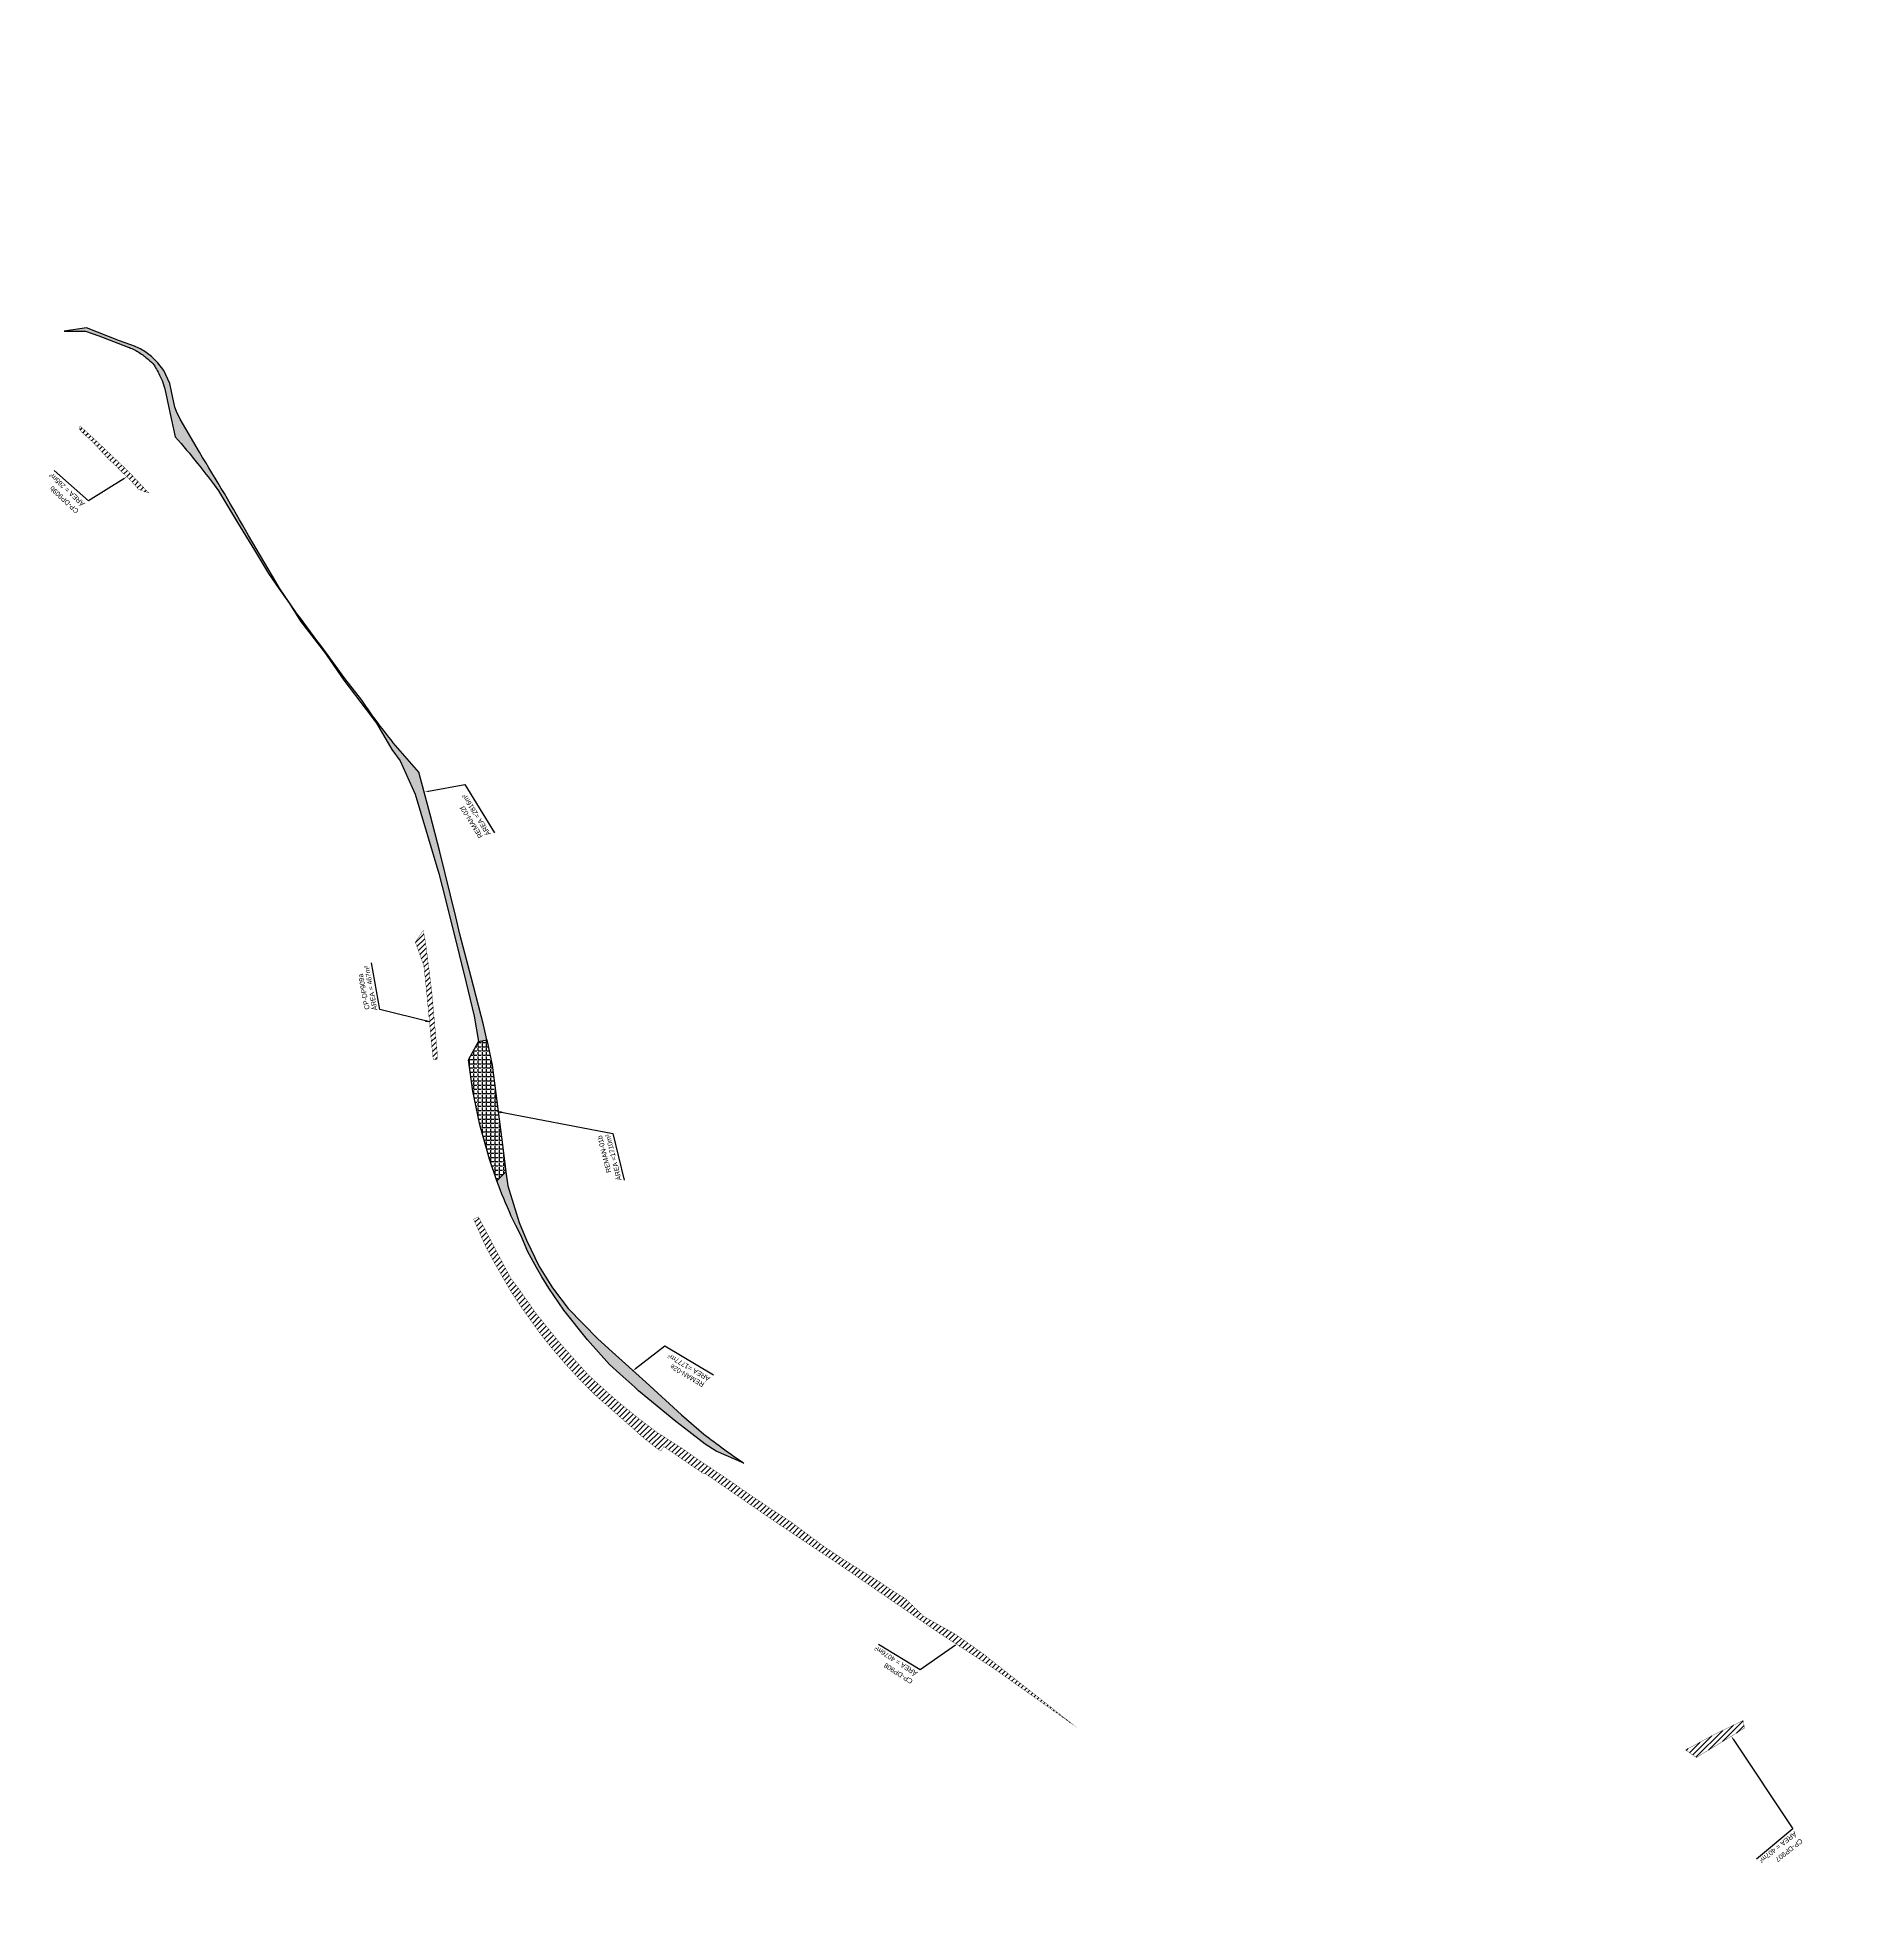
# Model space of a CAD drawing. Header units: metres. Extents: x 287051 to 328239, y 7396995 to 7466021.
# Drawn here: x 289750 to 291230, y 7463326 to 7464874 of the extents above; entities that cross this region are included whole.
import ezdxf

# ---------------------------------------------------------------- set-up
doc = ezdxf.new("R2010")
doc.units = ezdxf.units.M
doc.header["$LTSCALE"] = 10
doc.layers.add('_ÁREA REMANESCENTE', color=7, linetype='Continuous', lineweight=25, true_color=0xdb00db)
doc.layers.add('DESAPROPRIAÇÃO', color=160, linetype='Continuous')
doc.layers.add('U-HZ-TEXTO-DESAP', color=2, linetype='Continuous')
doc.styles.add('ARIAL', font='arial.ttf')
doc.styles.add('DIM', font='arial.ttf', dxfattribs={"width": 0.8})
doc.dimstyles.new('U-1_2000', dxfattribs={"dimscale": 2, "dimtxt": 1.5, "dimasz": 0.75, "dimexe": 0.75, "dimexo": 0.75, "dimgap": 0.25, "dimtad": 1, "dimzin": 4, "dimtxsty": 'DIM', "dimblk": 'ARCHTICK', "dimcen": 0.7, "dimdle": 0.75, "dimclrd": 256, "dimclre": 256, "dimclrt": 256, "dimaunit": 1, "dimadec": 3, "dimazin": 2, "dimtfac": 1, "dimtofl": 0, "dimtmove": 0, "dimatfit": 3, "dimldrblk": 'CLOSEDBLANK', "dimfxl": 0, "dimtolj": 1, "dimtzin": 0, "dimlwd": -1, "dimlwe": -1, "dimarcsym": 0})
pattern_1 = [(0, (0, 0), (0, 3.4925), [2.54, -0.9525]), (90, (0, 0), (-3.4925, 2.138539473011066e-16), [2.54, -0.9525])]
pattern_2 = [(45, (0, 0), (-2.245064030267288, 2.245064030267288), [])]

# ---------------------------------------------------------------- blocks, each defined once
blk = doc.blocks.new('_ArchTick')
at = {"color": 0, "linetype": 'ByBlock', "const_width": 0.15}
blk.add_lwpolyline([(-0.5, -0.5), (0.5, 0.5)], dxfattribs=at)

msp = doc.modelspace()

# ---------------------------------------------------------------- hatches: boundary and pattern name
at = {"layer": '_ÁREA REMANESCENTE'}
h = msp.add_hatch(dxfattribs=at)
h.set_pattern_fill('ANGLE', color=256, scale=0.5)
h.set_pattern_definition(pattern_1)
edge = h.paths.add_edge_path()
edge.add_line((292388.0113782014, 7462884.998522609), (292376.8262652324, 7462879.192784618))
edge.add_line((292376.8262652324, 7462879.192784618), (292330.0801645621, 7462859.640977534))
edge.add_line((292330.0801645621, 7462859.640977534), (292270.0911969543, 7462837.145699119))
edge.add_line((292270.0911969543, 7462837.145699119), (292271.4514075282, 7462830.999610082))
edge.add_line((292271.4514075282, 7462830.999610082), (292272.4914027689, 7462827.845693148))
edge.add_line((292272.4914027689, 7462827.845693148), (292245.2093929487, 7462819.320735589))
edge.add_line((292245.2093929487, 7462819.320735589), (292240.6259973665, 7462817.88942077))
edge.add_line((292240.6259973665, 7462817.88942077), (292232.5991311845, 7462814.477322577))
edge.add_arc((292148.0379616588, 7463066.632245307), 265.9561927239091, 283.7622266320892, 288.53908523218985, ccw=False)
edge.add_line((292211.3071224804, 7462808.311302027), (292207.0401328055, 7462807.303418818))
edge.add_arc((292148.0379617226, 7463066.632245268), 265.9561926715073, 277.0962532019143, 282.81766921185294, ccw=False)
edge.add_arc((292130.9047237966, 7463171.798653007), 372.4551976782019, 272.9032006817273, 277.7131493603614, ccw=False)
edge.add_line((292149.7691068733, 7462799.821490632), (292140.7769486937, 7462799.474313952))
edge.add_line((292140.7769486937, 7462799.474313952), (292128.9425419421, 7462799.348623983))
edge.add_line((292128.9425419421, 7462799.348623983), (292117.48452859, 7462799.5853101))
edge.add_arc((292130.9047237798, 7463171.798653007), 372.45519767734, 263.19071995924156, 267.9350884987375, ccw=False)
edge.add_arc((292133.4518445235, 7463189.638037398), 390.4709670705604, 260.6184067805441, 263.12996705396324, ccw=False)
edge.add_arc((292130.9047238574, 7463171.798653409), 372.4551980874115, 255.24213125489518, 260.55765387055834, ccw=False)
edge.add_arc((292130.9047237971, 7463171.798653093), 372.4551977667508, 247.7442247225066, 255.2421312514938, ccw=False)
edge.add_arc((292130.9047237668, 7463171.798653039), 372.4551977053295, 234.4636958465028, 247.7442247236688, ccw=False)
edge.add_arc((292209.6757554242, 7463271.427651917), 499.349643221065, 225.8140770641204, 233.7530319487367, ccw=False)
edge.add_arc((292141.3682906941, 7463196.785622216), 398.2272727180389, 211.9190005096128, 225.3763088389766, ccw=False)
edge.add_arc((292141.3682906693, 7463196.785622198), 398.2272726876532, 196.6865872761622, 211.9190005093426, ccw=False)
edge.add_arc((292141.3682907122, 7463196.785622207), 398.2272727311167, 189.4537591849583, 196.6865872755451, ccw=False)
edge.add_line((291748.5495485635, 7463131.37616904), (291749.5916356021, 7463146.503606216))
edge.add_line((291749.5916356021, 7463146.503606216), (291747.1149020322, 7463154.206467543))
edge.add_line((291747.1149020322, 7463154.206467543), (291743.3315130377, 7463171.375860115))
edge.add_line((291743.3315130377, 7463171.375860115), (291742.9434147012, 7463174.699370458))
edge.add_line((291742.9434147012, 7463174.699370458), (291743.1143663534, 7463178.967527554))
edge.add_line((291743.1143663534, 7463178.967527554), (291742.5930561459, 7463181.568516637))
edge.add_line((291742.5930561459, 7463181.568516637), (291741.7351370186, 7463183.07064095))
edge.add_line((291741.7351370186, 7463183.07064095), (291740.6830109132, 7463185.102472223))
edge.add_line((291740.6830109132, 7463185.102472223), (291740.335617997, 7463186.429910619))
edge.add_line((291740.335617997, 7463186.429910619), (291739.9882250811, 7463187.757349014))
edge.add_line((291739.9882250811, 7463187.757349014), (291739.6026705856, 7463193.498395495))
edge.add_line((291739.6026705856, 7463193.498395495), (291739.0542581148, 7463196.719541088))
edge.add_line((291739.0542581148, 7463196.719541088), (291734.3580159813, 7463224.303304146))
edge.add_line((291734.3580159813, 7463224.303304146), (291737.5226249413, 7463258.917029642))
edge.add_line((291737.5226249413, 7463258.917029642), (291736.0149200057, 7463300.08829345))
edge.add_line((291736.0149200057, 7463300.08829345), (291730.2749601055, 7463335.564721247))
edge.add_line((291730.2749601055, 7463335.564721247), (291721.2284534765, 7463358.959632251))
edge.add_line((291721.2284534765, 7463358.959632251), (291715.8913504231, 7463369.693005531))
edge.add_line((291715.8913504231, 7463369.693005531), (291706.6224493284, 7463380.135253264))
edge.add_line((291706.6224493284, 7463380.135253264), (291698.0272342552, 7463390.488881455))
edge.add_line((291698.0272342552, 7463390.488881455), (291691.2543214757, 7463399.135442388))
edge.add_line((291691.2543214757, 7463399.135442388), (291683.1920848559, 7463407.665455814))
edge.add_line((291683.1920848559, 7463407.665455814), (291678.5740678987, 7463412.99030899))
edge.add_line((291678.5740678987, 7463412.99030899), (291675.9300281602, 7463416.517830378))
edge.add_line((291675.9300281602, 7463416.517830378), (291674.0186474911, 7463419.687481664))
edge.add_line((291674.0186474911, 7463419.687481664), (291665.11887904, 7463430.945038455))
edge.add_line((291665.11887904, 7463430.945038455), (291662.743755247, 7463432.92216522))
edge.add_line((291662.743755247, 7463432.92216522), (291636.7384122296, 7463465.462927354))
edge.add_line((291636.7384122296, 7463465.462927354), (291625.9023152847, 7463478.307817452))
edge.add_line((291625.9023152847, 7463478.307817452), (291622.1822394872, 7463482.717520042))
edge.add_line((291622.1822394872, 7463482.717520042), (291613.0807976041, 7463492.386876016))
edge.add_arc((291394.8612301665, 7463271.753697396), 310.3204458627737, 45.31511330635526, 52.12425240089978)
edge.add_arc((291467.8310476881, 7463369.092521358), 188.6991208390027, 51.46747659495128, 61.37633787626731)
edge.add_arc((291335.8121066315, 7463128.991377053), 462.7014141314406, 61.26950296878224, 67.53881060347287)
edge.add_line((291512.590667772, 7463556.591586314), (291491.863523909, 7463565.831759974))
edge.add_line((291491.863523909, 7463565.831759974), (291480.9337359528, 7463572.136023031))
edge.add_arc((2869200.469789476, 15145006.05216351), 8102411.061812728, 251.4489835345397, 251.4493849503381, ccw=False)
edge.add_arc((292163.1223360919, 7466646.39717145), 3143.576003033342, 255.8494168839716, 256.4596659986381, ccw=False)
edge.add_arc((291341.8273782512, 7463259.634369288), 342.6631178013412, 69.57952189268912, 81.1393065402483, ccw=False)
edge.add_line((291461.3849453345, 7463580.76362746), (291482.2199681363, 7463574.217863875))
edge.add_line((291482.2199681363, 7463574.217863875), (291509.2308074816, 7463562.600662349))
edge.add_arc((291147.1525202054, 7462766.450053784), 874.6179037927684, 62.36975563766629, 65.54461584151642, ccw=False)
edge.add_arc((291431.4600703792, 7463313.353839645), 258.2380133681411, 51.66204538362888, 61.98161982299371, ccw=False)
edge.add_arc((291268.952660168, 7463146.074483607), 490.821962868185, 45.109827755015374, 48.89412546908858, ccw=False)
edge.add_line((291615.3502904576, 7463493.802654688), (291667.518913021, 7463433.410794999))
edge.add_line((291667.518913021, 7463433.410794999), (291712.0948943322, 7463385.342309458))
edge.add_line((291712.0948943322, 7463385.342309458), (291742.7450730985, 7463317.940181629))
edge.add_line((291742.7450730985, 7463317.940181629), (291750.9397001729, 7463298.408426493))
edge.add_line((291750.9397001729, 7463298.408426493), (291756.464662615, 7463281.967816812))
edge.add_line((291756.464662615, 7463281.967816812), (291761.1596964268, 7463265.842282155))
edge.add_line((291761.1596964268, 7463265.842282155), (291762.6110515824, 7463244.380965809))
edge.add_line((291762.6110515824, 7463244.380965809), (291763.8917589284, 7463225.042201282))
edge.add_line((291763.8917589284, 7463225.042201282), (291764.9871857396, 7463206.793202272))
edge.add_line((291764.9871857396, 7463206.793202272), (291761.1843214212, 7463174.396679957))
edge.add_line((291761.1843214212, 7463174.396679957), (291761.1152716614, 7463164.262648647))
edge.add_line((291761.1152716614, 7463164.262648647), (291761.9353351704, 7463158.360344542))
edge.add_line((291761.9353351704, 7463158.360344542), (291764.1053944271, 7463145.187788402))
edge.add_line((291764.1053944271, 7463145.187788402), (291768.6342879324, 7463126.898452112))
edge.add_line((291768.6342879324, 7463126.898452112), (291773.018157708, 7463113.245732661))
edge.add_line((291773.018157708, 7463113.245732661), (291786.116247983, 7463097.289098652))
edge.add_line((291786.116247983, 7463097.289098652), (291792.8377987752, 7463077.798331386))
edge.add_line((291792.8377987752, 7463077.798331386), (291802.4604714583, 7463050.240039109))
edge.add_line((291802.4604714583, 7463050.240039109), (291809.3704117934, 7463030.18893332))
edge.add_line((291809.3704117934, 7463030.18893332), (291827.4805530311, 7463001.926354416))
edge.add_line((291827.4805530311, 7463001.926354416), (291838.2733570875, 7462983.112643213))
edge.add_line((291838.2733570875, 7462983.112643213), (291859.4713144868, 7462954.610175644))
edge.add_line((291859.4713144868, 7462954.610175644), (291865.908779904, 7462945.911291472))
edge.add_line((291865.908779904, 7462945.911291472), (291888.9681254683, 7462924.414780376))
edge.add_line((291888.9681254683, 7462924.414780376), (291902.8233881674, 7462913.057180572))
edge.add_line((291902.8233881674, 7462913.057180572), (291921.0175439829, 7462899.620951369))
edge.add_line((291921.0175439829, 7462899.620951369), (291938.129435507, 7462888.288883747))
edge.add_line((291938.129435507, 7462888.288883747), (291951.6691071755, 7462879.90898193))
edge.add_line((291951.6691071755, 7462879.90898193), (291968.2933043115, 7462870.295753088))
edge.add_line((291968.2933043115, 7462870.295753088), (291990.1623533771, 7462859.745638567))
edge.add_line((291990.1623533771, 7462859.745638567), (292003.6158492382, 7462854.30176146))
edge.add_line((292003.6158492382, 7462854.30176146), (292011.3806194092, 7462842.765451233))
edge.add_line((292011.3806194092, 7462842.765451233), (292030.2651854659, 7462835.43587803))
edge.add_line((292030.2651854659, 7462835.43587803), (292039.9711758777, 7462832.513648941))
edge.add_line((292039.9711758777, 7462832.513648941), (292063.3719632724, 7462826.115033547))
edge.add_line((292063.3719632724, 7462826.115033547), (292081.7205029411, 7462821.52585756))
edge.add_line((292081.7205029411, 7462821.52585756), (292089.2230789848, 7462819.72145626))
edge.add_line((292089.2230789848, 7462819.72145626), (292112.0967720734, 7462816.735261875))
edge.add_line((292112.0967720734, 7462816.735261875), (292135.7123241646, 7462815.306300931))
edge.add_line((292135.7123241646, 7462815.306300931), (292162.3205364668, 7462817.577570969))
edge.add_line((292162.3205364668, 7462817.577570969), (292188.4572926286, 7462822.257628074))
edge.add_line((292188.4572926286, 7462822.257628074), (292237.1226387604, 7462834.094653207))
edge.add_line((292237.1226387604, 7462834.094653207), (292249.9215967676, 7462839.426553632))
edge.add_line((292249.9215967676, 7462839.426553632), (292295.2959605554, 7462854.952551314))
edge.add_line((292295.2959605554, 7462854.952551314), (292388.0113782014, 7462884.998522609))
h = msp.add_hatch(dxfattribs=at)
h.set_pattern_fill('ANGLE', color=256, scale=0.5)
h.set_pattern_definition(pattern_1)
edge = h.paths.add_edge_path()
edge.add_line((290111.7809241381, 7464049.496596838), (290118.5576786794, 7464051.029974922))
edge.add_line((290118.5576786794, 7464051.029974922), (290115.8013127465, 7464063.211716407))
edge.add_line((290115.8013127465, 7464063.211716407), (290105.8651167132, 7464102.35449058))
edge.add_line((290105.8651167132, 7464102.35449058), (290096.5751268277, 7464137.681626426))
edge.add_line((290096.5751268277, 7464137.681626426), (290093.0772767329, 7464151.794400894))
edge.add_line((290093.0772767329, 7464151.794400894), (290080.1329019673, 7464205.16791572))
edge.add_line((290080.1329019673, 7464205.16791572), (290072.0019421805, 7464235.972445732))
edge.add_line((290072.0019421805, 7464235.972445732), (290062.9105576491, 7464270.587758904))
edge.add_line((290062.9105576491, 7464270.587758904), (290043.6870961632, 7464292.571238274))
edge.add_arc((290508.4991062887, 7464668.844092418), 598.0229640426285, 214.5449229100676, 218.9907308019988, ccw=False)
edge.add_line((290015.9184490962, 7464329.733842378), (290002.1840173987, 7464347.448399076))
edge.add_line((290002.1840173987, 7464347.448399076), (289986.1056571042, 7464369.542131769))
edge.add_arc((307607.7983796229, 7477505.838420714), 21979.22506818229, 216.5971277451716, 216.7031170127947, ccw=False)
edge.add_line((289961.8354902908, 7464402.16228361), (289948.5094902017, 7464421.83724458))
edge.add_line((289948.5094902017, 7464421.83724458), (289945.5628671546, 7464427.00308634))
edge.add_line((289945.5628671546, 7464427.00308634), (289923.1071495103, 7464465.026024175))
edge.add_arc((287553.0270077627, 7463111.36503978), 2729.409815139488, 29.73266019584966, 31.39813106679878)
edge.add_line((289882.7633161905, 7464533.337849707), (289866.9756857229, 7464560.604168934))
edge.add_line((289866.9756857229, 7464560.604168934), (289863.9659810537, 7464566.766336098))
edge.add_line((289863.9659810537, 7464566.766336098), (289862.6637604245, 7464570.3780285))
edge.add_line((289862.6637604245, 7464570.3780285), (289859.9056464134, 7464583.233118366))
edge.add_line((289859.9056464134, 7464583.233118366), (289858.3081860713, 7464589.664109592))
edge.add_line((289858.3081860713, 7464589.664109592), (289853.4211964928, 7464600.360440045))
edge.add_line((289853.4211964928, 7464600.360440045), (289848.472306811, 7464606.698887413))
edge.add_line((289848.472306811, 7464606.698887413), (289845.084699949, 7464610.305971325))
edge.add_line((289845.084699949, 7464610.305971325), (289843.4129765253, 7464611.896242574))
edge.add_line((289843.4129765253, 7464611.896242574), (289838.904801902, 7464615.188717877))
edge.add_arc((289817.3331489366, 7464586.435032953), 35.94594008186969, 53.12195504524996, 70.52344116254653)
edge.add_line((289829.3182864313, 7464620.324073771), (289817.233717707, 7464624.790936797))
edge.add_line((289817.233717707, 7464624.790936797), (289789.9161341952, 7464635.507870275))
edge.add_line((289789.9161341952, 7464635.507870275), (289771.6305765688, 7464632.697708938))
edge.add_line((289771.6305765688, 7464632.697708938), (289786.2147502789, 7464632.798406926))
edge.add_line((289786.2147502789, 7464632.798406926), (289789.3366019164, 7464632.819962084))
edge.add_line((289789.3366019164, 7464632.819962084), (289800.0249216935, 7464628.773680217))
edge.add_line((289800.0249216935, 7464628.773680217), (289824.1149113753, 7464619.653922343))
edge.add_arc((289809.6183401549, 7464578.092807047), 44.01677954783561, 58.782069781994494, 70.77116167553481, ccw=False)
edge.add_arc((289799.7555628227, 7464563.522338349), 61.59562749959127, 49.616169684816214, 57.960801105946814, ccw=False)
edge.add_arc((289810.1416833374, 7464572.44146443), 48.11980053033314, 44.55664291643018, 52.156246362823424, ccw=False)
edge.add_arc((289792.7087780648, 7464569.032326492), 63.69239941998098, 25.73637502481398, 35.70390586311498, ccw=False)
edge.add_line((289850.0829886079, 7464596.689544508), (289852.0722143499, 7464592.112711591))
edge.add_line((289852.0722143499, 7464592.112711591), (289854.2524841243, 7464585.436410996))
edge.add_line((289854.2524841243, 7464585.436410996), (289858.2651234589, 7464567.382319736))
edge.add_line((289858.2651234589, 7464567.382319736), (289862.9460405801, 7464545.970747493))
edge.add_arc((289369.5324131644, 7464114.086919865), 655.7290967210353, 38.711387804414585, 41.195585263017676, ccw=False)
edge.add_arc((289369.5324126282, 7464114.086919557), 655.7290973317026, 36.77236823377058, 38.711387796064514, ccw=False)
edge.add_line((289894.7846430995, 7464506.630857827), (289898.4959234194, 7464501.61530992))
edge.add_line((289898.4959234194, 7464501.61530992), (289913.9725563072, 7464475.664475434))
edge.add_line((289913.9725563072, 7464475.664475434), (289928.0541292151, 7464452.844442802))
edge.add_line((289928.0541292151, 7464452.844442802), (289939.4257235189, 7464433.674220637))
edge.add_line((289939.4257235189, 7464433.674220637), (289947.8868341136, 7464421.469937599))
edge.add_line((289947.8868341136, 7464421.469937599), (289956.768008678, 7464409.069324936))
edge.add_line((289956.768008678, 7464409.069324936), (289965.7957329225, 7464394.732512739))
edge.add_line((289965.7957329225, 7464394.732512739), (289986.0870325855, 7464368.217742185))
edge.add_line((289986.0870325855, 7464368.217742185), (289987.3993468966, 7464366.328873738))
edge.add_line((289987.3993468966, 7464366.328873738), (290001.3091890368, 7464346.307860699))
edge.add_line((290001.3091890368, 7464346.307860699), (290019.6059202672, 7464322.168817353))
edge.add_line((290019.6059202672, 7464322.168817353), (290028.0905097394, 7464310.820295685))
edge.add_line((290028.0905097394, 7464310.820295685), (290040.6415683405, 7464289.233833441))
edge.add_line((290040.6415683405, 7464289.233833441), (290047.5562414413, 7464279.96068333))
edge.add_line((290047.5562414413, 7464279.96068333), (290059.7923194437, 7464252.634455276))
edge.add_line((290059.7923194437, 7464252.634455276), (290079.1875356872, 7464187.382269448))
edge.add_line((290079.1875356872, 7464187.382269448), (290081.8456754698, 7464176.943027087))
edge.add_line((290081.8456754698, 7464176.943027087), (290090.1532958951, 7464144.316728187))
edge.add_line((290090.1532958951, 7464144.316728187), (290101.7727534624, 7464097.692517311))
edge.add_line((290101.7727534624, 7464097.692517311), (290108.2388650834, 7464070.384909404))
edge.add_line((290108.2388650834, 7464070.384909404), (290111.7809241381, 7464049.496596838))
h = msp.add_hatch(dxfattribs=at)
h.set_pattern_fill('ANGLE', color=256, scale=0.5)
h.set_pattern_definition(pattern_1)
h.paths.add_polyline_path([(290111.7809241381, 7464049.496596838), (290118.5576786804, 7464051.029974917), (290122.9103109711, 7464030.121172283), (290131.6354561705, 7463962.534647792), (290134.3422957087, 7463942.448840548), (290126.9294495456, 7463935.267567763), (290120.8374935173, 7463952.844442802), (290118.3344473935, 7463961.661900816), (290112.7868359269, 7463981.204421714), (290109.5476568014, 7463997.047980246), (290107.1200925119, 7464008.921746845), (290103.6420622739, 7464034.381991008)])
h = msp.add_hatch(dxfattribs=at)
h.set_pattern_fill('ANGLE', color=256, scale=0.5)
h.set_pattern_definition(pattern_1)
edge = h.paths.add_edge_path()
edge.add_line((290126.9294495456, 7463935.267567763), (290134.3422957087, 7463942.448840548))
edge.add_line((290134.3422957087, 7463942.448840548), (290135.8622108209, 7463931.170476411))
edge.add_line((290135.8622108209, 7463931.170476411), (290141.7024669159, 7463912.433328844))
edge.add_line((290141.7024669159, 7463912.433328844), (290145.0337378597, 7463901.072379373))
edge.add_line((290145.0337378597, 7463901.072379373), (290151.185789743, 7463886.494869595))
edge.add_line((290151.185789743, 7463886.494869595), (290161.7084241357, 7463864.826493151))
edge.add_line((290161.7084241357, 7463864.826493151), (290172.5128070798, 7463847.428166596))
edge.add_line((290172.5128070798, 7463847.428166596), (290185.2942054368, 7463830.490747595))
edge.add_line((290185.2942054368, 7463830.490747595), (290209.6162864887, 7463805.531832099))
edge.add_line((290209.6162864887, 7463805.531832099), (290221.4898826517, 7463794.837288932))
edge.add_line((290221.4898826517, 7463794.837288932), (290249.0898266597, 7463769.978030747))
edge.add_line((290249.0898266597, 7463769.978030747), (290278.3693802418, 7463743.180919128))
edge.add_line((290278.3693802418, 7463743.180919128), (290296.7999286396, 7463727.074042648))
edge.add_arc((290867.881986795, 7464481.770445924), 946.415013757171, 232.8850483120989, 235.3240438153884)
edge.add_line((290329.4338666005, 7463703.454957113), (290306.7875265749, 7463713.343291939))
edge.add_line((290306.7875265749, 7463713.343291939), (290297.9207707422, 7463718.924574914))
edge.add_line((290297.9207707422, 7463718.924574914), (290284.4124801661, 7463729.335913403))
edge.add_line((290284.4124801661, 7463729.335913403), (290273.6982913976, 7463737.627209127))
edge.add_line((290273.6982913976, 7463737.627209127), (290243.2361192394, 7463762.88261363))
edge.add_line((290243.2361192394, 7463762.88261363), (290240.1795337718, 7463765.64873488))
edge.add_line((290240.1795337718, 7463765.64873488), (290227.8203148657, 7463776.833469742))
edge.add_line((290227.8203148657, 7463776.833469742), (290219.3622184643, 7463784.487801817))
edge.add_line((290219.3622184643, 7463784.487801817), (290201.1305939158, 7463804.557145347))
edge.add_line((290201.1305939158, 7463804.557145347), (290181.8871505022, 7463829.125475863))
edge.add_line((290181.8871505022, 7463829.125475863), (290169.4369272742, 7463846.956487406))
edge.add_line((290169.4369272742, 7463846.956487406), (290163.8575896112, 7463856.378105032))
edge.add_line((290163.8575896112, 7463856.378105032), (290159.2596581031, 7463864.142459004))
edge.add_line((290159.2596581031, 7463864.142459004), (290152.358152508, 7463876.95174412))
edge.add_line((290152.358152508, 7463876.95174412), (290146.397696792, 7463890.469171145))
edge.add_line((290146.397696792, 7463890.469171145), (290142.3266185353, 7463898.608953957))
edge.add_line((290142.3266185353, 7463898.608953957), (290138.7067037284, 7463906.290779622))
edge.add_arc((290470.7024564586, 7464058.10806626), 365.0611843964244, 199.6633463312254, 204.5739942744836, ccw=False)
at = {"layer": 'DESAPROPRIAÇÃO', "transparency": 33554687}
h = msp.add_hatch(dxfattribs=at)
h.set_pattern_fill('ANSI31', color=256)
h.set_pattern_definition(pattern_2)
h.paths.add_polyline_path([(289841.1159746847, 7464499.944434857), (289832.6460702819, 7464502.849524298), (289831.3588226308, 7464504.37659855), (289831.3383639805, 7464504.40351515), (289830.2858317806, 7464505.655738238), (289829.1162510397, 7464506.956951087), (289828.7666226396, 7464507.344096716), (289827.9139019375, 7464508.277509862), (289826.6691387876, 7464509.623445773), (289825.4215718952, 7464510.986691411), (289824.3614758591, 7464512.146599373), (289823.1346254039, 7464513.231075924), (289821.7424300233, 7464514.520714843), (289820.3731302327, 7464515.790576573), (289818.8791671721, 7464517.206178038), (289817.7130073034, 7464518.499087254), (289816.2182608893, 7464519.816372345), (289815.0538706388, 7464521.278362188), (289814.0580585256, 7464522.177489557), (289812.5754667056, 7464523.429417594), (289811.1656213182, 7464524.810678769), (289810.5388504616, 7464525.404841091), (289809.9975831046, 7464525.913698967), (289808.429376555, 7464527.207549979), (289797.1849184943, 7464539.574818896), (289795.875196112, 7464540.823177277), (289794.6654504154, 7464542.125340939), (289793.4620389815, 7464543.212109625), (289792.1218747722, 7464544.426431633), (289790.7147719071, 7464545.668230888), (289789.3781451881, 7464546.918573067), (289788.0570934181, 7464548.076037969), (289786.2475777005, 7464549.661355848), (289784.1228794864, 7464552.604555746), (289784.8128747621, 7464554.918973368), (289799.4689727373, 7464541.416802729), (289824.3549969877, 7464517.724125854)])
h = msp.add_hatch(dxfattribs=at)
h.set_pattern_fill('ANSI31', color=256)
h.set_pattern_definition(pattern_2)
edge = h.paths.add_edge_path()
edge.add_arc((289351.3456439623, 7464024.404039723), 720.8599386999335, 6.442116610887979, 6.950920970289815, ccw=False)
edge.add_arc((289128.2334988252, 7463999.211921732), 945.3898300653124, 5.996743200023673, 6.442116618734701, ccw=False)
edge.add_arc((288969.261305076, 7463982.512406969), 1105.236732377402, 5.678485152790927, 5.996743197857995, ccw=False)
edge.add_arc((288342.5231412168, 7463920.193300901), 1735.065595655856, 5.4238566952178076, 5.678485147862489, ccw=False)
edge.add_arc((287994.1324806573, 7463887.114323364), 2085.023123250303, 5.296533703478474, 5.423856691196704, ccw=False)
edge.add_arc((281721.0482518485, 7463305.560668876), 8385.006487893152, 5.232871891829689, 5.296533703328407, ccw=False)
edge.add_arc((298451.0429504059, 7464837.787840571), 8415.006688275416, 185.2328718923377, 185.2965337023302)
edge.add_arc((292177.9584187284, 7464256.234158066), 2115.023019470665, 185.2965337011206, 185.4238566951028)
edge.add_arc((291829.5678328478, 7464223.155187469), 1765.06556687684, 185.4238566949698, 185.6784851517565)
edge.add_arc((291202.8296786677, 7464160.83608216), 1135.236713304963, 185.6784851484531, 185.9967431990686)
edge.add_arc((291043.8575219599, 7464144.136571291), 975.389848238446, 185.9967432015831, 186.442116612162)
edge.add_line((290074.6265653345, 7464034.698420878), (290077.8907601971, 7464034.972642811))
edge.add_line((290077.8907601971, 7464034.972642811), (290077.8160890306, 7464041.197837731))
edge.add_line((290077.8160890306, 7464041.197837731), (290073.43789672, 7464090.27286948))
edge.add_line((290073.43789672, 7464090.27286948), (290068.4357647778, 7464129.966280046))
edge.add_line((290068.4357647778, 7464129.966280046), (290066.3792825617, 7464140.856326366))
edge.add_line((290066.3792825617, 7464140.856326366), (290059.9595720511, 7464131.174355155))
edge.add_line((290059.9595720511, 7464131.174355155), (290066.8794745941, 7464111.870503658))
h = msp.add_hatch(dxfattribs=at)
h.set_pattern_fill('ANSI31', color=256)
h.set_pattern_definition(pattern_2)
edge = h.paths.add_edge_path()
edge.add_line((290138.5543299849, 7463854.82982877), (290144.2382480335, 7463847.447999048))
edge.add_line((290144.2382480335, 7463847.447999048), (290159.3194567438, 7463825.93215992))
edge.add_line((290159.3194567438, 7463825.93215992), (290173.6566728249, 7463808.231611376))
edge.add_arc((291193.4483293837, 7464631.299568423), 1310.502149828446, 218.9067990381393, 219.2767389141192)
edge.add_arc((279307.1540655019, 7454212.878116927), 14496.26452961772, 41.33181247421459, 41.41177500914722, ccw=False)
edge.add_line((290192.363779182, 7463786.48218237), (290199.1355818926, 7463779.052273585))
edge.add_line((290199.1355818926, 7463779.052273585), (290202.1249033756, 7463775.772440001))
edge.add_line((290202.1249033756, 7463775.772440001), (290212.2097352722, 7463766.417385548))
edge.add_line((290212.2097352722, 7463766.417385548), (290217.7554674789, 7463761.51176069))
edge.add_line((290217.7554674789, 7463761.51176069), (290226.6931148446, 7463753.605727104))
edge.add_line((290226.6931148446, 7463753.605727104), (290236.3363652186, 7463745.744745866))
edge.add_line((290236.3363652186, 7463745.744745866), (290242.7361547631, 7463740.527767816))
edge.add_line((290242.7361547631, 7463740.527767816), (290257.4588215314, 7463729.289114469))
edge.add_line((290257.4588215314, 7463729.289114469), (290258.2837812557, 7463728.677892894))
edge.add_line((290258.2837812557, 7463728.677892894), (290280.3919742197, 7463714.54531464))
edge.add_line((290280.3919742197, 7463714.54531464), (290292.514911973, 7463706.014871251))
edge.add_line((290292.514911973, 7463706.014871251), (290312.5989891361, 7463692.744275402))
edge.add_line((290312.5989891361, 7463692.744275402), (290333.2514528539, 7463678.392710277))
edge.add_line((290333.2514528539, 7463678.392710277), (290350.8325799789, 7463666.577219461))
edge.add_line((290350.8325799789, 7463666.577219461), (290369.037046845, 7463654.68531473))
edge.add_line((290369.037046845, 7463654.68531473), (290378.0065266793, 7463647.834585004))
edge.add_line((290378.0065266793, 7463647.834585004), (290395.6799601747, 7463634.789317104))
edge.add_line((290395.6799601747, 7463634.789317104), (290411.1892391281, 7463624.464553704))
edge.add_line((290411.1892391281, 7463624.464553704), (290442.1903008597, 7463605.14139894))
edge.add_line((290442.1903008597, 7463605.14139894), (290452.0844060404, 7463598.413961709))
edge.add_line((290452.0844060404, 7463598.413961709), (290462.6929095649, 7463591.800299864))
edge.add_line((290462.6929095649, 7463591.800299864), (290477.0278831354, 7463577.722085262))
edge.add_line((290477.0278831354, 7463577.722085262), (290503.6014545758, 7463562.736168063))
edge.add_line((290503.6014545758, 7463562.736168063), (290516.1203233737, 7463553.940033374))
edge.add_line((290516.1203233737, 7463553.940033374), (290527.1842239607, 7463546.005756695))
edge.add_line((290527.1842239607, 7463546.005756695), (290535.3640156533, 7463539.49069318))
edge.add_line((290535.3640156533, 7463539.49069318), (290563.5605754761, 7463517.285418612))
edge.add_line((290563.5605754761, 7463517.285418612), (290576.91673211, 7463506.76721614))
edge.add_line((290576.91673211, 7463506.76721614), (290599.5355435079, 7463488.924781821))
edge.add_line((290599.5355435079, 7463488.924781821), (290561.841356814, 7463515.618205545))
edge.add_line((290561.841356814, 7463515.618205545), (290534.918501868, 7463534.683829133))
edge.add_line((290534.918501868, 7463534.683829133), (290487.3014318028, 7463565.670238925))
edge.add_line((290487.3014318028, 7463565.670238925), (290413.2832562202, 7463616.524048931))
edge.add_line((290413.2832562202, 7463616.524048931), (290354.4530434427, 7463655.85859895))
edge.add_line((290354.4530434427, 7463655.85859895), (290297.3983638895, 7463695.139419189))
edge.add_line((290297.3983638895, 7463695.139419189), (290296.7412137058, 7463694.511062087))
edge.add_line((290296.7412137058, 7463694.511062087), (290263.9833874676, 7463716.982291882))
edge.add_line((290263.9833874676, 7463716.982291882), (290261.4888800891, 7463713.349539033))
edge.add_line((290261.4888800891, 7463713.349539033), (290258.147899323, 7463715.480110963))
edge.add_line((290258.147899323, 7463715.480110963), (290246.539014188, 7463724.792442067))
edge.add_line((290246.539014188, 7463724.792442067), (290207.9908944884, 7463758.886507634))
edge.add_line((290207.9908944884, 7463758.886507634), (290194.9782234876, 7463771.855203308))
edge.add_line((290194.9782234876, 7463771.855203308), (290183.6583700987, 7463784.154207785))
edge.add_line((290183.6583700987, 7463784.154207785), (290175.0745145109, 7463794.040700965))
edge.add_line((290175.0745145109, 7463794.040700965), (290164.3784564536, 7463807.030986048))
edge.add_line((290164.3784564536, 7463807.030986048), (290148.2862777976, 7463829.413086278))
edge.add_line((290148.2862777976, 7463829.413086278), (290138.613657578, 7463843.94423593))
edge.add_line((290138.613657578, 7463843.94423593), (290131.0106369448, 7463857.05031199))
edge.add_line((290131.0106369448, 7463857.05031199), (290124.6618851329, 7463868.171824936))
edge.add_line((290124.6618851329, 7463868.171824936), (290117.7880140678, 7463880.97800761))
edge.add_line((290117.7880140678, 7463880.97800761), (290107.755825616, 7463903.733815049))
edge.add_line((290107.755825616, 7463903.733815049), (290111.7968314692, 7463905.515344113))
edge.add_line((290111.7968314692, 7463905.515344113), (290117.6935749354, 7463894.203336231))
edge.add_line((290117.6935749354, 7463894.203336231), (290126.9677738273, 7463876.673371539))
edge.add_line((290126.9677738273, 7463876.673371539), (290133.6216167781, 7463863.938301635))
edge.add_line((290133.6216167781, 7463863.938301635), (290137.0450881441, 7463857.625368986))
edge.add_line((290137.0450881441, 7463857.625368986), (290138.4204446437, 7463855.025688829))
h = msp.add_hatch(dxfattribs=at)
h.set_pattern_fill('ANSI31', color=256)
h.set_pattern_definition(pattern_2)
h.paths.add_polyline_path([(291111.3792728643, 7463461.704975105), (291102.5651080817, 7463467.993832279), (291126.1289479226, 7463480.636814007), (291149.7013324962, 7463492.092596389), (291150.9966692306, 7463486.003016581), (291149.1582337592, 7463484.780771345)])

# ---------------------------------------------------------------- linework, layer by layer
at = {"layer": '_ÁREA REMANESCENTE', "flags": 128}
msp.add_lwpolyline([(290111.7809241381, 7464049.496596838), (290118.5576786794, 7464051.029974922), (290115.8013127465, 7464063.211716407), (290105.8651167132, 7464102.35449058), (290096.5751268277, 7464137.681626426), (290093.0772767329, 7464151.794400894), (290080.1329019673, 7464205.16791572), (290072.0019421805, 7464235.972445732), (290062.9105576491, 7464270.587758904), (290043.6870961632, 7464292.571238274, -0.01940093000146918), (290015.9184490962, 7464329.733842378), (290002.1840173987, 7464347.448399076), (289986.1056571042, 7464369.542131769, -0.0004624654559201409), (289961.8354902908, 7464402.16228361), (289948.5094902017, 7464421.83724458), (289945.5628671546, 7464427.00308634), (289923.1071495103, 7464465.026024175, 0.007267115497277473), (289882.7633161905, 7464533.337849707), (289866.9756857229, 7464560.604168934), (289863.9659810537, 7464566.766336098), (289862.6637604245, 7464570.3780285), (289859.9056464134, 7464583.233118366), (289858.3081860713, 7464589.664109592), (289853.4211964928, 7464600.360440045), (289848.472306811, 7464606.698887413), (289845.084699949, 7464610.305971325), (289843.4129765253, 7464611.896242574), (289838.904801902, 7464615.188717877, 0.07607455575988874), (289829.3182864313, 7464620.324073771), (289817.233717707, 7464624.790936797), (289789.9161341952, 7464635.507870275), (289771.6305765688, 7464632.697708938), (289786.2147502789, 7464632.798406926), (289789.3366019164, 7464632.819962084), (289800.0249216935, 7464628.773680217), (289824.1149113753, 7464619.653922343, -0.0523600530839501), (289832.43200207, 7464615.736049625, -0.03642642169135017), (289839.6636752894, 7464610.441032773, -0.03317168440853706), (289844.4297926115, 7464606.20299232, -0.04351900027248568), (289850.0829886079, 7464596.689544508), (289852.0722143499, 7464592.112711591), (289854.2524841243, 7464585.436410996), (289858.2651234589, 7464567.382319736), (289862.9460405801, 7464545.970747493, -0.01083978076178398), (289881.201841722, 7464524.178426929, -0.00846077078406301), (289894.7846430995, 7464506.630857827), (289898.4959234194, 7464501.61530992), (289913.9725563072, 7464475.664475434), (289928.0541292151, 7464452.844442802), (289939.4257235189, 7464433.674220637), (289947.8868341136, 7464421.469937599), (289956.768008678, 7464409.069324936), (289965.7957329225, 7464394.732512739), (289986.0870325855, 7464368.217742185), (289987.3993468966, 7464366.328873738), (290001.3091890368, 7464346.307860699), (290019.6059202672, 7464322.168817353), (290028.0905097394, 7464310.820295685), (290040.6415683405, 7464289.233833441), (290047.5562414413, 7464279.96068333), (290059.7923194437, 7464252.634455276), (290079.1875356872, 7464187.382269448), (290081.8456754698, 7464176.943027087), (290090.1532958951, 7464144.316728187), (290101.7727534624, 7464097.692517311), (290108.2388650834, 7464070.384909404), (290111.7809241381, 7464049.496596838)], format="xyb", close=True, dxfattribs=at)
msp.add_lwpolyline([(290111.7809241381, 7464049.496596838), (290118.5576786804, 7464051.029974917), (290122.9103109711, 7464030.121172283), (290131.6354561705, 7463962.534647792), (290134.3422957087, 7463942.448840548), (290126.9294495456, 7463935.267567763), (290120.8374935173, 7463952.844442802), (290118.3344473935, 7463961.661900816), (290112.7868359269, 7463981.204421714), (290109.5476568014, 7463997.047980246), (290107.1200925119, 7464008.921746845), (290103.6420622739, 7464034.381991008)], close=True, dxfattribs=at)
msp.add_lwpolyline([(290126.9294495456, 7463935.267567763), (290134.3422957087, 7463942.448840548), (290135.8622108209, 7463931.170476411), (290141.7024669159, 7463912.433328844), (290145.0337378597, 7463901.072379373), (290151.185789743, 7463886.494869595), (290161.7084241357, 7463864.826493151), (290172.5128070798, 7463847.428166596), (290185.2942054368, 7463830.490747595), (290209.6162864887, 7463805.531832099), (290221.4898826517, 7463794.837288932), (290249.0898266597, 7463769.978030747), (290278.3693802418, 7463743.180919128), (290296.7999286396, 7463727.074042648, 0.01064252726902433), (290329.4338666005, 7463703.454957113), (290306.7875265749, 7463713.343291939), (290297.9207707422, 7463718.924574914), (290284.4124801661, 7463729.335913403), (290273.6982913976, 7463737.627209127), (290243.2361192394, 7463762.88261363), (290240.1795337718, 7463765.64873488), (290227.8203148657, 7463776.833469742), (290219.3622184643, 7463784.487801817), (290201.1305939158, 7463804.557145347), (290181.8871505022, 7463829.125475863), (290169.4369272742, 7463846.956487406), (290163.8575896112, 7463856.378105032), (290159.2596581031, 7463864.142459004), (290152.358152508, 7463876.95174412), (290146.397696792, 7463890.469171145), (290142.3266185353, 7463898.608953957), (290138.7067037284, 7463906.290779622, -0.02143002340054294), (290126.9294495474, 7463935.267567758)], format="xyb", dxfattribs=at)
at = {"layer": 'DESAPROPRIAÇÃO', "transparency": 33554687, "const_width": 0.25, "flags": 128}
for points in [[(289841.1159746847, 7464499.944434857), (289832.6460702819, 7464502.849524298), (289831.3588226308, 7464504.37659855), (289831.3383639805, 7464504.40351515), (289830.2858317806, 7464505.655738238), (289829.1162510397, 7464506.956951087), (289828.7666226396, 7464507.344096716), (289827.9139019375, 7464508.277509862), (289826.6691387876, 7464509.623445773), (289825.4215718952, 7464510.986691411), (289824.3614758591, 7464512.146599373), (289823.1346254039, 7464513.231075924), (289821.7424300233, 7464514.520714843), (289820.3731302327, 7464515.790576573), (289818.8791671721, 7464517.206178038), (289817.7130073034, 7464518.499087254), (289816.2182608893, 7464519.816372345), (289815.0538706388, 7464521.278362188), (289814.0580585256, 7464522.177489557), (289812.5754667056, 7464523.429417594), (289811.1656213182, 7464524.810678769), (289810.5388504616, 7464525.404841091), (289809.9975831046, 7464525.913698967), (289808.429376555, 7464527.207549979), (289797.1849184943, 7464539.574818896), (289795.875196112, 7464540.823177277), (289794.6654504154, 7464542.125340939), (289793.4620389815, 7464543.212109625), (289792.1218747722, 7464544.426431633), (289790.7147719071, 7464545.668230888), (289789.3781451881, 7464546.918573067), (289788.0570934181, 7464548.076037969), (289786.2475777005, 7464549.661355848), (289784.1228794864, 7464552.604555746), (289784.8128747621, 7464554.918973368), (289799.4689727373, 7464541.416802729), (289824.3549969877, 7464517.724125854), (289841.115974685, 7464499.944434857)], [(291111.3792728643, 7463461.704975105), (291102.5651080817, 7463467.993832279), (291126.1289479226, 7463480.636814007), (291149.7013324962, 7463492.092596389), (291150.9966692306, 7463486.003016581), (291149.1582337592, 7463484.780771345), (291111.3792728637, 7463461.704975104)]]:
    msp.add_lwpolyline(points, dxfattribs=at)
for points in [[(290066.9073916015, 7464111.641855708, -0.00222008147742237), (290067.6538659954, 7464105.284088377, -0.001943310585612924), (290068.4500000878, 7464097.978624341, -0.001388663581971279), (290069.0744140813, 7464091.87126512, -0.001111026674119773), (290069.8203167219, 7464084.196620137, -0.0005555513944442893), (290070.2531486204, 7464079.583532706, -0.0002777770617533144), (290071.1080178058, 7464070.306186647, 0.000277777055181654), (290071.965945555, 7464060.995647961, 0.0005555514217763442), (290072.4050051816, 7464056.316185907, 0.001111026692192925), (290073.1638047868, 7464048.508843146, 0.001388663606180603), (290073.8051675656, 7464042.235708779, 0.001943310550129438), (290074.6265653345, 7464034.698420878), (290077.8907601971, 7464034.972642811), (290077.8160890306, 7464041.197837731), (290073.43789672, 7464090.27286948), (290068.4357647778, 7464129.966280046), (290066.3792825617, 7464140.856326366), (290059.9595720511, 7464131.174355155), (290066.8794745941, 7464111.870503658)], [(290138.5543299849, 7463854.82982877), (290144.2382480335, 7463847.447999048), (290159.3194567438, 7463825.93215992), (290173.6566728249, 7463808.231611376, 0.001614168619492311), (290178.9921699128, 7463801.664356287, -0.0003489023923612524), (290192.363779182, 7463786.48218237), (290199.1355818926, 7463779.052273585), (290202.1249033756, 7463775.772440001), (290212.2097352722, 7463766.417385548), (290217.7554674789, 7463761.51176069), (290226.6931148446, 7463753.605727104), (290236.3363652186, 7463745.744745866), (290242.7361547631, 7463740.527767816), (290257.4588215314, 7463729.289114469), (290258.2837812557, 7463728.677892894), (290280.3919742197, 7463714.54531464), (290292.514911973, 7463706.014871251), (290312.5989891361, 7463692.744275402), (290333.2514528539, 7463678.392710277), (290350.8325799789, 7463666.577219461), (290369.037046845, 7463654.68531473), (290378.0065266793, 7463647.834585004), (290395.6799601747, 7463634.789317104), (290411.1892391281, 7463624.464553704), (290442.1903008597, 7463605.14139894), (290452.0844060404, 7463598.413961709), (290462.6929095649, 7463591.800299864), (290477.0278831354, 7463577.722085262), (290503.6014545758, 7463562.736168063), (290516.1203233737, 7463553.940033374), (290527.1842239607, 7463546.005756695), (290535.3640156533, 7463539.49069318), (290563.5605754761, 7463517.285418612), (290576.91673211, 7463506.76721614), (290599.5355435079, 7463488.924781821), (290561.841356814, 7463515.618205545), (290534.918501868, 7463534.683829133), (290487.3014318028, 7463565.670238925), (290413.2832562202, 7463616.524048931), (290354.4530434427, 7463655.85859895), (290297.3983638895, 7463695.139419189), (290296.7412137058, 7463694.511062087), (290263.9833874676, 7463716.982291882), (290261.4888800891, 7463713.349539033), (290258.147899323, 7463715.480110963), (290246.539014188, 7463724.792442067), (290207.9908944884, 7463758.886507634), (290194.9782234876, 7463771.855203308), (290183.6583700987, 7463784.154207785), (290175.0745145109, 7463794.040700965), (290164.3784564536, 7463807.030986048), (290148.2862777976, 7463829.413086278), (290138.613657578, 7463843.94423593), (290131.0106369448, 7463857.05031199), (290124.6618851329, 7463868.171824936), (290117.7880140678, 7463880.97800761), (290107.755825616, 7463903.733815049), (290111.7968314692, 7463905.515344113), (290117.6935749354, 7463894.203336231), (290126.9677738273, 7463876.673371539), (290133.6216167781, 7463863.938301635), (290137.0450881441, 7463857.625368986), (290138.4204446437, 7463855.025688829)]]:
    msp.add_lwpolyline(points, format="xyb", dxfattribs=at)
at = {"layer": 'U-HZ-TEXTO-DESAP', "color": 2, "linetype": 'Continuous', "lineweight": -3, "ltscale": 0.05}
for points in [[(289820.5944270919, 7464511.635020619), (289791.5710742411, 7464493.399091533), (289763.3994079016, 7464518.262324167)], [(290503.3133132659, 7463553.989580624), (290474.2120737284, 7463533.822163274), (290440.0040796031, 7463554.500177825)], [(291141.6966766042, 7463476.766061954), (291190.5854629534, 7463403.136980872), (291160.6695566225, 7463378.379128382)]]:
    msp.add_lwpolyline(points, dxfattribs=at)
at = {"layer": 'U-HZ-TEXTO-DESAP', "color": 2, "linetype": 'Continuous', "lineweight": -3}
for points in [[(290070.7893531185, 7464254.950236388), (290100.5581694368, 7464260.478339411), (290124.9949774334, 7464220.999769375)], [(290240.7833615439, 7463780.9747047), (290264.6269339016, 7463799.635530117), (290304.5433905218, 7463775.920733721)]]:
    msp.add_lwpolyline(points, dxfattribs=at)
at = {"layer": 'U-HZ-TEXTO-DESAP', "color": 2, "linetype": 'Continuous', "lineweight": -3, "ltscale": 0.05}
for points in [[(289820.3284178745, 7464512.058387005), (289823.1346254039, 7464513.231075924), (289820.8604363094, 7464511.211654234)], [(290501.4978585665, 7463553.344287314), (290504.2484254649, 7463554.642124645), (290502.0674580737, 7463552.522364933)], [(291141.2802192323, 7463476.489361291), (291140.0364726213, 7463479.264806186), (291142.1131339761, 7463477.042762618)]]:
    msp.add_solid(points, dxfattribs=at)
at = {"layer": 'U-HZ-TEXTO-DESAP', "color": 2, "linetype": 'Continuous', "lineweight": -3}
for points in [[(290070.8806429651, 7464254.458640859), (290067.8397799467, 7464254.402497298), (290070.6980632685, 7464255.441831917)], [(290241.0915222112, 7463780.580957314), (290238.4208772392, 7463779.125740688), (290240.4752008747, 7463781.368452082)]]:
    msp.add_solid(points, dxfattribs=at)

# ---------------------------------------------------------------- texts
at = {"layer": 'U-HZ-TEXTO-DESAP', "style": 'ARIAL'}
for s, rotation, p in [('ÁREA = 265m²', 137.152614424992, (289789.0171714298, 7464491.489678411)), ('CP-DP909b', 137.152614424992, (289784.0010232796, 7464485.672461514)), ('ÁREA =2816m²', 122.0681486039541, (290122.0434527539, 7464220.167112445)), ('REMAN-02f', 122.0681486039541, (290115.633472, 7464218.138273353)), ('ÁREA = 467m²', 100.7835615969755, (290028.8205572088, 7464075.554922231)), ('CP-DP909a', 100.7835615969755, (290022.4067597957, 7464076.145294536)), ('ÁREA =1777m²', 149.5960863958693, (290302.3108592797, 7463773.818206729)), ('REMAN-02e', 149.5960863958693, (290297.5642718272, 7463769.05648972)), ('ÁREA = 4076m²', 147.4948926339126, (290472.5829458499, 7463531.847671313)), ('CP-DP908', 147.4948926339126, (290468.6926501956, 7463525.224427817)), ('ÁREA = 407m²', 218.409152380708, (291191.7104242527, 7463401.299953099)), ('CP-DP907', 218.409152380708, (291196.6975307613, 7463395.457819639))]:
    msp.add_text(s, height=4, rotation=rotation, dxfattribs=at).set_placement(p)
at = {"layer": 'U-HZ-TEXTO-DESAP', "color": 2, "linetype": 'Continuous', "lineweight": -3, "insert": (290250.0032790109, 7463855.013015834), "char_height": 4, "width": 122.5760894322942, "attachment_point": 7, "rotation": 104.30548537130775, "style": 'ARIAL'}
msp.add_mtext('\\pi122.58;{\\C256;\\P\\pi91.88;REMAN-01b\\P\\pi83.689;ÁREA =1710m²}', dxfattribs=at)

# ---------------------------------------------------------------- leaders
at = {"layer": 'U-HZ-TEXTO-DESAP', "color": 2, "linetype": 'Continuous', "lineweight": -3}
for points in [[(290071.5356885534, 7464065.650798148), (290030.9300573165, 7464075.757247849), (290023.867187113, 7464114.063563908)], [(290127.538191283, 7463991.983252122), (290221.9157359311, 7463973.908404645), (290231.2992303865, 7463935.721930255)]]:
    msp.add_leader(points, dimstyle='U-1_2000', override={"dimscale": 1, "dimasz": 3}, dxfattribs=at)

doc.saveas('drawing.dxf')
